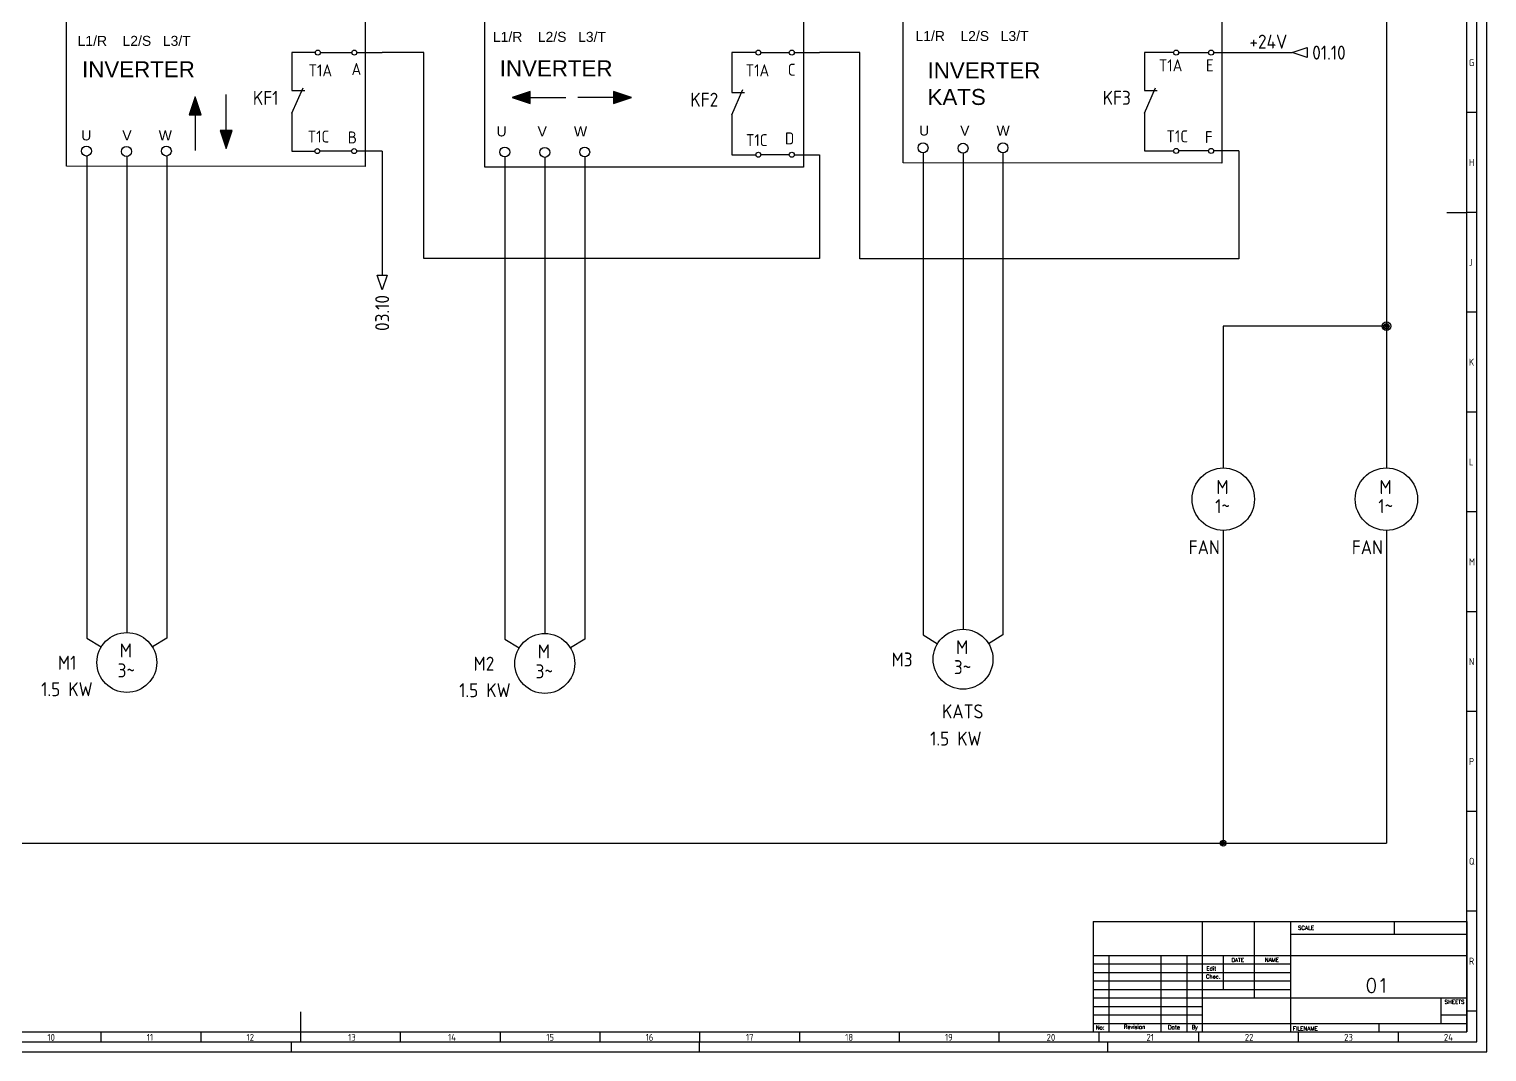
# Model space of a CAD drawing. Header units: millimetres. Extents: x 0 to 1189, y 5 to 846.
# Drawn here: x 459 to 1189, y 5 to 517 of the extents above; entities that cross this region are included whole.
import ezdxf
from ezdxf.enums import TextEntityAlignment as Align

# ---------------------------------------------------------------- set-up
doc = ezdxf.new("R2010")
doc.units = ezdxf.units.MM
doc.header["$LTSCALE"] = 12
for name, color, linetype in [('025', 1, 'Continuous'), ('035', 5, 'Continuous'), ('07', 7, 'Continuous'), ('DESC', 7, 'Continuous'), ('MISC', 2, 'Continuous'), ('RED_2.5mm^2', 1, 'Continuous'), ('SYMS', 7, 'Continuous'), ('TAGS', 7, 'Continuous'), ('WIREREF_DEST', 250, 'Continuous'), ('XREF', 7, 'Continuous')]:
    doc.layers.add(name, color=color, linetype=linetype)
doc.styles.add('ISO Proportional', font='isocp.shx')
doc.styles.add('WD', font='romans.shx')
doc.styles.add('WD_IEC', font='isocp2.shx', dxfattribs={"width": 0.9, "height": 4})

# ---------------------------------------------------------------- blocks, each defined once
blk = doc.blocks.new('IEC_border_a0')
at = {"layer": '035', "color": 0}
for p, q in [((1189, 0), (1189, 841)), ((1183.98, 470.5), (1179, 470.5)), ((1183.98, 420.5), (1179, 420.5)), ((1183.98, 420.5), (1179, 420.5)), ((1183.98, 370.5), (1179, 370.5)), ((1183.98, 320.5), (1179, 320.5)), ((1184, 270.46), (1179.02, 270.46)), ((1184, 270.46), (1179.02, 270.46)), ((1184, 220.46), (1179.02, 220.46)), ((1184, 170.46), (1179.02, 170.46)), ((1184, 120.46), (1179.02, 120.46)), ((1184, 70.46), (1179.02, 70.46)), ((1184.02, 20.42), (1179.03, 20.42)), ((494.5, 10), (494.5, 5)), ((544.5, 10), (544.5, 5)), ((594.5, 10), (594.5, 5)), ((644.5, 10), (644.5, 5)), ((694.5, 10), (694.5, 5)), ((744.5, 10), (744.5, 5)), ((744.5, 10), (744.5, 5)), ((794.5, 10), (794.5, 5)), ((844.5, 10), (844.5, 5)), ((894.5, 10), (894.5, 5)), ((944.5, 10), (944.5, 5)), ((994.5, 10), (994.5, 5)), ((1044.5, 10), (1044.5, 5)), ((1094.5, 10), (1094.5, 5)), ((1144.5, 10), (1144.5, 5)), ((0, 0), (1189, 0)), ((590, 0), (590, 5)), ((794.5, 0), (794.5, 5)), ((999, 0), (999, 5))]:
    blk.add_line(p, q, dxfattribs=at)
blk.add_lwpolyline([(10, 10), (1179, 10), (1179, 831), (10, 831)], close=True, dxfattribs=at)
at = {"layer": '07', "color": 0}
for p, q in [((1169, 420.5), (1179, 420.5)), ((594.5, 20), (594.5, 10))]:
    blk.add_line(p, q, dxfattribs=at)
blk.add_lwpolyline([(5, 5), (1184, 5), (1184, 836), (5, 836)], close=True, dxfattribs=at)
at = {"layer": '035', "color": 0, "style": 'ISO Proportional'}
for s, p in [('G', (1180, 493.75)), ('H', (1180, 443.75)), ('J', (1180, 393.75)), ('K', (1180, 343.75)), ('L', (1180.02, 293.72)), ('M', (1180.02, 243.72)), ('N', (1180.02, 193.72)), ('P', (1180.02, 143.72)), ('Q', (1180.02, 93.72)), ('R', (1180.03, 43.68)), ('10', (467.72, 5.5)), ('11', (517.49, 5.5)), ('12', (567.49, 5.5)), ('13', (618.42, 5.5)), ('14', (668.46, 5.5)), ('15', (717.72, 5.5)), ('16', (767.49, 5.5)), ('17', (817.72, 5.5)), ('18', (867.49, 5.5)), ('19', (917.49, 5.5)), ('20', (968.42, 5.5)), ('21', (1018.46, 5.5)), ('22', (1067.72, 5.5)), ('23', (1117.49, 5.5)), ('24', (1167.49, 5.5))]:
    blk.add_text(s, height=3.5, dxfattribs=at).set_placement(p)
blk = doc.blocks.new('IEC_tblock_a0')
at = {"layer": '035'}
for p, q in [((-106.6, 55.25), (-106.6, 17)), ((-36.4, 55.25), (-36.4, 48.88)), ((-88.4, 48.88), (0, 48.88)), ((-179.4, 38.25), (-179.4, 0)), ((-153.4, 38.25), (-153.4, 0)), ((-140.4, 38.25), (-140.4, 0)), ((-122.2, 38.25), (-122.2, 21.25)), ((-187.2, 34), (-88.4, 34)), ((-187.2, 29.75), (-88.4, 29.75)), ((-187.2, 25.5), (-88.4, 25.5)), ((-187.2, 21.25), (-88.4, 21.25)), ((-187.2, 17), (-132.6, 17)), ((-187.2, 12.75), (-132.6, 12.75)), ((-187.2, 8.5), (-132.6, 8.5)), ((-13, 8.5), (0, 8.5)), ((-187.2, 4.25), (0, 4.25)), ((-44.2, 4.25), (-44.2, 0))]:
    blk.add_line(p, q, dxfattribs=at)
at = {"layer": '07'}
for p, q in [((-187.2, 55.25), (0, 55.25)), ((-187.2, 55.25), (-187.2, 0)), ((-132.6, 55.25), (-132.6, 0)), ((-88.4, 55.25), (-88.4, 0)), ((0, 55.25), (0, 0)), ((-187.2, 38.25), (0, 38.25)), ((-132.6, 17), (0, 17)), ((-13, 17), (-13, 4.25)), ((-187.2, 0), (0, 0))]:
    blk.add_line(p, q, dxfattribs=at)
at = {"style": 'WD'}
for tag, p in [('SCALE', (-69.88, 51.07)), ('SH', (-8.74, 10.06)), ('FILENAME', (-68.15, 0.8))]:
    blk.add_attdef(tag, p, '', height=2, dxfattribs=at)
for tag, height, p in [('EDDATE', 2, (-114.97, 30.8)), ('EDBY', 2, (-98.02, 30.86)), ('PROJDESC', 5, (-45.9, 29.2)), ('CKDATE', 2, (-114.85, 26.58)), ('CKBY', 2, (-97.88, 26.3)), ('DWGDESC', 5, (-44.85, 19.72)), ('DWGNO', 3.5, (-48.54, 9.46))]:
    blk.add_attdef(tag, text='', height=height, dxfattribs=at).set_placement(p, align=Align.CENTER)
at = {"style": 'WD', "flags": 1}
blk.add_attdef('WD_TB', (-120.95, 11.91), '', height=2, dxfattribs=at)
at = {"layer": '025', "style": 'WD'}
for s, p in [('SCALE', (-80.57, 51.13)), ('NAME', (-97.74, 35.14)), ('No:', (-183.81, 1.19)), ('Revision', (-166.53, 1.47)), ('Date', (-146.79, 1.28)), ('By', (-136.33, 1.37))]:
    blk.add_text(s, height=2, dxfattribs=at).set_placement(p, align=Align.CENTER)
for s, p in [('DATE', (-118, 35)), ('Edit', (-130.55, 30.72)), ('Chec.', (-130.82, 26.72)), ('SHEETS', (-11.17, 14.05)), ('FILENAME', (-87.18, 0.61))]:
    blk.add_text(s, height=2, dxfattribs=at).set_placement(p)
blk = doc.blocks.new('VT0_02')
blk.add_circle((0, 0), 1.25)
at = {"style": 'WD_IEC'}
blk.add_attdef('TAG1', text='', height=2.5, dxfattribs=at).set_placement((-0.5, 1.75), align=Align.RIGHT)
at = {"style": 'WD_IEC', "flags": 1}
for tag, p in [('X4TERM01', (-1.25, 0)), ('X2TERM01', (0, 1.25)), ('X1TERM01', (1.25, 0)), ('X8TERM01', (0, -1.25))]:
    blk.add_attdef(tag, p, '', height=0.32, dxfattribs=at)
blk = doc.blocks.new('VMO13')
blk.add_circle((0, 0), 7.5)
at = {"style": 'WD_IEC'}
for tag, p in [('INST', (-12.88, 12.75)), ('LOC', (-12.88, 9.25)), ('TAG1', (-12.88, 5.75)), ('DESC1', (-12.88, 1.5)), ('DESC2', (-12.88, -2)), ('DESC3', (-12.88, -5.5)), ('RATING1', (-12.88, -9)), ('RATING2', (-12.88, -12.5)), ('RATING3', (-12.88, -16)), ('RATING4', (-12.95, -19.58))]:
    blk.add_attdef(tag, text='', height=2.5, dxfattribs=at).set_placement(p, align=Align.RIGHT)
blk.add_attdef('TERM02', (-0.69, 7.75), '', height=2, rotation=90, dxfattribs=at)
at = {"style": 'WD_IEC', "flags": 1}
for tag, p, height in [('X2TERM02', (0, 7.5), 0.32), ('MFG', (12.75, 9), 1.5), ('CAT', (12.75, 6.5), 1.5), ('X0TERM01', (-6.4, 3.9), 0.32), ('X0TERM03', (6.4, 3.9), 0.32), ('X4LINK', (-7.5, 0), 0.32), ('X1LINK', (7.5, 0), 0.32), ('X8TERM04', (0, -7.5), 0.32), ('ASSYCODE', (1, -9), 1), ('FAMILY', (1, -10.5), 1), ('CATDESC', (1, -12), 1)]:
    blk.add_attdef(tag, p, '', height=height, dxfattribs=at)
at = {"style": 'WD_IEC'}
for tag, p in [('TERM01', (-7.35, 4.34)), ('TERM03', (9.35, 4.53)), ('TERM04', (-0.59, -7.92))]:
    blk.add_attdef(tag, text='', height=2, rotation=90, dxfattribs=at).set_placement(p, align=Align.RIGHT)
for tag, p in [('M', (-0.22, 1.27)), ('3~', (-0.12, -3.73))]:
    blk.add_attdef(tag, text='', height=2.5, dxfattribs=at).set_placement(p, align=Align.CENTER)
at = {"lineweight": 15, "style": 'WD_IEC'}
blk.add_attdef('XREF', text='', height=2.5, dxfattribs=at).set_placement((-13.19, -22.86), align=Align.RIGHT)
blk = doc.blocks.new('HT0W02')
blk.add_circle((0, 0), 1.25)
at = {"style": 'WD_IEC'}
for tag, p in [('INST', (-2.25, 6.5)), ('LOC', (-2.25, 3.5)), ('DESC2', (-2.25, -9.25)), ('DESC1', (-2.25, -6.25)), ('DESC3', (-2.25, -12.25))]:
    blk.add_attdef(tag, text='', height=2.5, dxfattribs=at).set_placement(p, align=Align.RIGHT)
at = {"style": 'WD_IEC', "flags": 1}
for tag, p, height in [('ASSYCODE', (2.75, 10.75), 1), ('CATDESC', (2.75, 9.25), 1), ('MFG', (2.75, 7.25), 1.5), ('X4TERM01', (-1.25, 0), 0.25), ('X4TERMDESC01', (-1.25, 0.5), 0.4), ('STRIPSEQ', (0, 0), 0.025), ('X2TERM01', (0, 1.25), 0.25), ('X2TERMDESC01', (0, 1.75), 0.4), ('X1TERM01', (1.25, 0), 0.25), ('X1TERMDESC01', (1.25, 0.5), 0.4), ('CAT', (2.75, 4.75), 1.5), ('LINKTERM', (0, -0.0375), 0.025), ('X8TERM01', (0, -1.25), 0.25), ('X8TERMDESC01', (0, -0.75), 0.4)]:
    blk.add_attdef(tag, p, '', height=height, dxfattribs=at)
at = {"style": 'WD_IEC', "flags": 8}
for tag, p in [('TAGSTRIP', (-2.25, 0.5)), ('WIRENO', (-2.25, -3.25))]:
    blk.add_attdef(tag, text='', height=2.5, dxfattribs=at).set_placement(p, align=Align.RIGHT)
blk = doc.blocks.new('VT0W02')
blk.add_circle((0, 0), 1.25)
at = {"style": 'WD_IEC'}
for tag, p in [('INST', (-2.25, 6.5)), ('LOC', (-2.25, 3.5)), ('DESC2', (-2.25, -9.25)), ('DESC1', (-2.25, -6.25)), ('DESC3', (-2.25, -12.25))]:
    blk.add_attdef(tag, text='', height=2.5, dxfattribs=at).set_placement(p, align=Align.RIGHT)
at = {"style": 'WD_IEC', "flags": 1}
for tag, p, height in [('ASSYCODE', (2.75, 10.75), 1), ('CATDESC', (2.75, 9.25), 1), ('MFG', (2.75, 7.25), 1.5), ('X4TERM01', (-1.25, 0), 0.25), ('X4TERMDESC01', (-1.25, 0.5), 0.4), ('STRIPSEQ', (0, 0), 0.025), ('X2TERM01', (0, 1.25), 0.25), ('X2TERMDESC01', (0, 1.75), 0.4), ('X1TERM01', (1.25, 0), 0.25), ('X1TERMDESC01', (1.25, 0.5), 0.4), ('CAT', (2.75, 4.75), 1.5), ('LINKTERM', (0, -0.0375), 0.025), ('X8TERM01', (0, -1.25), 0.25), ('X8TERMDESC01', (0, -0.75), 0.4)]:
    blk.add_attdef(tag, p, '', height=height, dxfattribs=at)
at = {"style": 'WD_IEC', "flags": 8}
for tag, p in [('TAGSTRIP', (-2.25, 0.5)), ('WIRENO', (-2.25, -3.25))]:
    blk.add_attdef(tag, text='', height=2.5, dxfattribs=at).set_placement(p, align=Align.RIGHT)
blk = doc.blocks.new('VCR22')
for p, q in [((0, 7.5), (0, 2.5)), ((0, -2.5), (2.5, 3.12)), ((0, 2.5), (2.87, 2.5)), ((0, -2.5), (0, -7.5))]:
    blk.add_line(p, q)
at = {"style": 'WD_IEC'}
for tag, p in [('INST', (-5.25, 5.25)), ('LOC', (-5.25, 2.25)), ('TAG2', (-5.25, -0.75)), ('XREF', (-5.25, -3.75)), ('DESC1', (-5.25, -6.75)), ('DESC2', (-5.25, -9.75)), ('DESC3', (-5.25, -12.75))]:
    blk.add_attdef(tag, text='', height=2.5, dxfattribs=at).set_placement(p, align=Align.RIGHT)
blk.add_attdef('TERM01', text='', height=2, rotation=90, dxfattribs=at).set_placement((-1, 7.5), align=Align.RIGHT)
at = {"style": 'WD_IEC', "flags": 1}
for tag, p, height in [('X2TERM01', (0, 7.5), 0.32), ('X4LINK', (-0.55, 0), 0.32), ('X1LINK', (1.92, 0), 0.32), ('CONTACT', (4, -3.5), 1), ('FAMILY', (4, -5), 1), ('COMMON', (5.25, -4.75), 1), ('X8TERM02', (0, -7.5), 0.32)]:
    blk.add_attdef(tag, p, '', height=height, dxfattribs=at)
at = {"style": 'WD_IEC'}
blk.add_attdef('TERM02', (-1, -7.5), '', height=2, rotation=90, dxfattribs=at)
blk = doc.blocks.new('Q020401L')
for p, q in [((4, 0.5), (2.5, 0)), ((2.5, 0), (4, -0.5)), ((4, -0.5), (4, 0.5)), ((4, 0), (7, 0))]:
    blk.add_line(p, q)
blk.add_solid([(4, -0.5), (4, 0.5), (2.5, 0)])
blk = doc.blocks.new('Q020401R')
for p, q in [((-4, 0), (-7, 0)), ((-2.5, 0), (-4, 0.5)), ((-4, 0.5), (-4, -0.5)), ((-4, -0.5), (-2.5, 0))]:
    blk.add_line(p, q)
blk.add_solid([(-4, 0.5), (-4, -0.5), (-2.5, 0)])
blk = doc.blocks.new('Q020401U')
for p, q in [((0, -2.5), (-0.5, -4)), ((0.5, -4), (0, -2.5)), ((-0.5, -4), (0.5, -4)), ((0, -4), (0, -7))]:
    blk.add_line(p, q)
blk.add_solid([(-0.5, -4), (0.5, -4), (0, -2.5)])
blk = doc.blocks.new('Q020401D')
for p, q in [((0, 4), (0, 7)), ((0.5, 4), (-0.5, 4)), ((-0.5, 4), (0, 2.5)), ((0, 2.5), (0.5, 4))]:
    blk.add_line(p, q)
blk.add_solid([(0.5, 4), (-0.5, 4), (0, 2.5)])
blk = doc.blocks.new('HA1D1')
blk.add_lwpolyline([(0, 0), (3.75, 1.25), (3.75, -1.25)], close=True)
at = {"style": 'WD_IEC'}
for tag, height, flags, p in [('WIRENO', 2.5, 8, (-1.25, 1)), ('SIGCODE', 1, 1, (5, 1.8))]:
    blk.add_attdef(tag, text='', height=height, dxfattribs=dict(at, flags=flags)).set_placement(p, align=Align.RIGHT)
at = {"style": 'WD_IEC', "flags": 1}
blk.add_attdef('X4TERM01', (0, 0), '', height=0.32, dxfattribs=at)
at = {"style": 'WD_IEC'}
blk.add_attdef('XREF', text='', height=2.5, dxfattribs=at).set_placement((5, 0), align=Align.MIDDLE_LEFT)
blk.add_attdef('DESC1', text='', height=2.5, dxfattribs=at).set_placement((-1.25, -1), align=Align.TOP_RIGHT)
blk = doc.blocks.new('HA1S4')
blk.add_lwpolyline([(0, -3.75), (-1.25, 0), (1.25, 0)], close=True)
at = {"style": 'WD_IEC', "flags": 8}
blk.add_attdef('WIRENO', (-1, 1.25), '', height=2.5, rotation=90, dxfattribs=at)
at = {"style": 'WD_IEC'}
blk.add_attdef('DESC1', text='', height=2.5, rotation=90, dxfattribs=at).set_placement((1, 1.25), align=Align.TOP_LEFT)
at = {"style": 'WD_IEC', "flags": 1}
blk.add_attdef('X2TERM01', (0, 0), '', height=0.32, dxfattribs=at)
blk.add_attdef('SIGCODE', text='', height=1, dxfattribs=at).set_placement((-2.5, -3.2), align=Align.RIGHT)
at = {"style": 'WD_IEC'}
blk.add_attdef('XREF', text='', height=2.5, rotation=90, dxfattribs=at).set_placement((0, -5), align=Align.MIDDLE_RIGHT)
blk = doc.blocks.new('VMO12')
blk.add_circle((0, 0), 7.5)
at = {"style": 'WD_IEC'}
for tag, p in [('INST', (-10.5, 15.25)), ('LOC', (-10.5, 11.75)), ('TAG1', (-10.5, 8.25)), ('DESC1', (-10.5, 4)), ('DESC2', (-10.5, 0.5)), ('DESC3', (-10.5, -3)), ('RATING1', (-10.5, -6.5)), ('RATING2', (-10.5, -10)), ('RATING3', (-10.5, -13.5))]:
    blk.add_attdef(tag, text='', height=2.5, dxfattribs=at).set_placement(p, align=Align.RIGHT)
blk.add_attdef('TERM01', (-1, 7.48), '', height=2, rotation=90, dxfattribs=at)
at = {"style": 'WD_IEC', "flags": 1}
for tag, p, height in [('MFG', (2.75, 11.5), 1.5), ('X2TERM01', (0, 7.5), 0.32), ('CAT', (2.75, 9), 1.5), ('X4LINK', (-7.5, 0), 0.32), ('X1LINK', (7.5, 0), 0.32), ('X0TERM03', (5.3, -5.3), 0.32), ('X8TERM02', (0, -7.5), 0.32), ('ASSYCODE', (1, -9), 1), ('FAMILY', (1, -10.5), 1), ('CATDESC', (1, -12), 1)]:
    blk.add_attdef(tag, p, '', height=height, dxfattribs=at)
at = {"style": 'WD_IEC'}
for tag, p in [('M', (-0.2, 1.24)), ('1~', (-0.17, -3.35))]:
    blk.add_attdef(tag, text='', height=2.5, dxfattribs=at).set_placement(p, align=Align.CENTER)
at = {"linetype": 'Continuous', "style": 'WD_IEC'}
blk.add_attdef('TERM03', text='', height=2, dxfattribs=at).set_placement((7.55, -5.55), align=Align.MIDDLE_LEFT)
at = {"style": 'WD_IEC'}
blk.add_attdef('TERM02', text='', height=2, rotation=90, dxfattribs=at).set_placement((-0.9, -7.98), align=Align.RIGHT)
at = {"lineweight": 15, "style": 'WD_IEC'}
blk.add_attdef('XREF', text='', height=2.5, dxfattribs=at).set_placement((-10.5, -17), align=Align.RIGHT)
blk = doc.blocks.new('WDDOT')
for radius in [0.72, 0.449, 0.223]:
    blk.add_circle((0, 0), radius)

msp = doc.modelspace()

# ---------------------------------------------------------------- linework, layer by layer
at = {"color": 0}
for points in [[(477.31, 529.01), (626.92, 528.84), (626.92, 448.45), (477.31, 448.62)], [(686.92, 528.52), (846.52, 528.52), (846.52, 448.14), (686.92, 448.14)], [(896.52, 530.62), (1056.13, 530.45), (1056.13, 450.07), (896.52, 450.23)]]:
    msp.add_lwpolyline(points, close=True, dxfattribs=at)
at = {"layer": 'RED_2.5mm^2', "color": 0}
for p, q in [((1138.68, 676.8), (1138.68, 297.4)), ((601.96, 505.47), (590.25, 505.47)), ((590.25, 505.47), (590.25, 497.67)), ((604.46, 505.47), (620.25, 505.47)), ((622.75, 505.47), (635.45, 505.47)), ((656.38, 505.47), (635.45, 505.47)), ((656.38, 402.36), (656.38, 505.47)), ((822.69, 505.47), (810.61, 505.47)), ((810.61, 505.47), (810.61, 496.77)), ((825.19, 505.47), (839.44, 505.47)), ((841.94, 505.47), (854.64, 505.47)), ((874.85, 505.47), (854.64, 505.47)), ((874.85, 402.16), (874.85, 505.47)), ((1032.05, 505.47), (1017.38, 505.47)), ((1017.38, 505.47), (1017.38, 497.73)), ((1034.55, 505.47), (1049.55, 505.47)), ((1052.05, 505.47), (1091.5, 505.47)), ((590.25, 463.92), (590.25, 456.13)), ((810.61, 463.02), (810.61, 454.32)), ((1017.38, 463.98), (1017.38, 456.24)), ((487.47, 453.68), (487.47, 212.17)), ((507.47, 453.48), (507.47, 214.98)), ((527.47, 453.68), (527.47, 212.17)), ((590.25, 456.13), (601.71, 456.13)), ((620.12, 456.13), (604.21, 456.13)), ((635.45, 456.13), (622.62, 456.13)), ((635.45, 456.13), (635.45, 394.07)), ((696.92, 453.19), (696.92, 211.69)), ((716.92, 453), (716.92, 214.49)), ((736.92, 453.19), (736.92, 211.69)), ((810.61, 454.32), (822.69, 454.32)), ((839.44, 454.32), (825.19, 454.32)), ((841.94, 454.32), (854.64, 454.32)), ((854.64, 454.32), (854.64, 402.36)), ((906.52, 455.29), (906.52, 213.78)), ((926.52, 455.09), (926.52, 216.59)), ((946.52, 455.29), (946.52, 213.78)), ((1017.38, 456.24), (1032.05, 456.24)), ((1049.55, 456.24), (1034.55, 456.24)), ((1064.75, 456.24), (1052.05, 456.24)), ((1064.75, 456.24), (1064.75, 402.16)), ((854.64, 402.36), (656.38, 402.36)), ((1064.75, 402.16), (874.85, 402.16)), ((1138.68, 368.41), (1056.93, 368.41)), ((1056.93, 368.41), (1056.93, 297.4)), ((1056.93, 266.15), (1056.93, 109.45)), ((1138.68, 266.15), (1138.68, 109.45)), ((487.47, 212.17), (494.66, 207.78)), ((527.47, 212.17), (520.27, 207.78)), ((906.52, 213.78), (913.72, 209.4)), ((946.52, 213.78), (939.33, 209.4)), ((696.92, 211.69), (704.11, 207.3)), ((736.92, 211.69), (729.73, 207.3)), ((55.48, 109.45), (1138.68, 109.45))]:
    msp.add_line(p, q, dxfattribs=at)

# ---------------------------------------------------------------- block references
msp.add_blockref('IEC_border_a0', (0, 4.94))
ref = msp.add_blockref('IEC_tblock_a0', (1179, 14.94))
ref.add_attrib('DWGDESC', '01', dxfattribs={"height": 7, "style": 'WD'}).set_placement((1134.15, 34.65), align=Align.CENTER)
at = {"layer": 'SYMS', "color": 0}
ref = msp.add_blockref('HA1D1', (1091.5, 505.47), dxfattribs=dict(at, xscale=2, yscale=2, zscale=2))
ref.add_attrib('XREF', '01.10', dxfattribs={"layer": 'XREF', "height": 7, "style": 'WD_IEC'}).set_placement((1101.5, 505.47), align=Align.MIDDLE_LEFT)
ref.add_attrib('WIRENO', '+24V', dxfattribs={"layer": 'WIREREF_DEST', "height": 7, "style": 'WD_IEC', "flags": 8}).set_placement((1089, 507.47), align=Align.RIGHT)
ref = msp.add_blockref('HT0W02', (603.21, 505.47), dxfattribs=at)
ref.add_attrib('TAGSTRIP', 'T1A', dxfattribs={"layer": 'TAGS', "height": 6, "style": 'WD_IEC', "flags": 8}).set_placement((610.34, 493.58), align=Align.RIGHT)
ref = msp.add_blockref('HT0W02', (621.5, 505.47), dxfattribs=at)
ref.add_attrib('TAGSTRIP', 'A', dxfattribs={"layer": 'TAGS', "height": 6, "style": 'WD_IEC', "flags": 8}).set_placement((624.95, 494.25), align=Align.RIGHT)
ref = msp.add_blockref('VT0W02', (823.94, 505.47), dxfattribs=at)
ref.add_attrib('TAGSTRIP', 'T1A', dxfattribs={"layer": 'TAGS', "height": 6, "style": 'WD_IEC', "flags": 8}).set_placement((829.38, 493.58), align=Align.RIGHT)
ref = msp.add_blockref('HT0W02', (840.69, 505.47), dxfattribs=at)
ref.add_attrib('TAGSTRIP', 'C', dxfattribs={"layer": 'TAGS', "height": 6, "style": 'WD_IEC', "flags": 8}).set_placement((842.6, 493.92), align=Align.RIGHT)
ref = msp.add_blockref('VT0W02', (1033.3, 505.47), dxfattribs=at)
ref.add_attrib('TAGSTRIP', 'T1A', dxfattribs={"layer": 'TAGS', "height": 6, "style": 'WD_IEC', "flags": 8}).set_placement((1036.43, 496.09), align=Align.RIGHT)
ref = msp.add_blockref('HT0W02', (1050.8, 505.47), dxfattribs=at)
ref.add_attrib('TAGSTRIP', 'E', dxfattribs={"layer": 'TAGS', "height": 6, "style": 'WD_IEC', "flags": 8}).set_placement((1052.1, 496.09), align=Align.RIGHT)
ref = msp.add_blockref('VCR22', (590.25, 480.8), dxfattribs=dict(at, xscale=2.25, yscale=2.25, zscale=2.25))
ref.add_attrib('TAG2', 'KF1', dxfattribs={"layer": 'TAGS', "height": 7, "style": 'WD_IEC'}).set_placement((583.48, 479.28), align=Align.RIGHT)
ref = msp.add_blockref('VCR22', (810.61, 479.9), dxfattribs=dict(at, xscale=2.25, yscale=2.25, zscale=2.25))
ref.add_attrib('TAG2', 'KF2', dxfattribs={"layer": 'TAGS', "height": 7, "style": 'WD_IEC'}).set_placement((803.84, 478.38), align=Align.RIGHT)
ref = msp.add_blockref('VCR22', (1017.38, 480.85), dxfattribs=dict(at, xscale=2.25, yscale=2.25, zscale=2.25))
ref.add_attrib('TAG2', 'KF3', dxfattribs={"layer": 'TAGS', "height": 7, "style": 'WD_IEC'}).set_placement((1010.61, 479.33), align=Align.RIGHT)
for name, p, xscale, yscale, zscale in [('Q020401U', (541.7, 498.38), 6, 6, 6), ('Q020401D', (557.27, 442.46), 6, 6, 6), ('Q020401L', (685.55, 483.03), 6, 6, 6), ('Q020401R', (775.41, 483), 6, 6, 6), ('VT0_02', (906.47, 457.79), 2, 2, 2), ('VT0_02', (946.52, 457.79), 2, 2, 2), ('VT0_02', (487.26, 456.18), 2, 2, 2), ('VT0_02', (507.31, 455.98), 2, 2, 2), ('VT0_02', (527.31, 456.18), 2, 2, 2), ('VT0_02', (696.86, 455.69), 2, 2, 2), ('VT0_02', (716.92, 455.5), 2, 2, 2), ('VT0_02', (736.92, 455.69), 2, 2, 2), ('VT0_02', (926.52, 457.59), 2, 2, 2), ('WDDOT', (1138.68, 368.41), 3, 3, 3), ('WDDOT', (1056.93, 109.45), 2, 2, 2)]:
    msp.add_blockref(name, p, dxfattribs=dict(at, xscale=xscale, yscale=yscale, zscale=zscale))
ref = msp.add_blockref('HT0W02', (602.96, 456.13), dxfattribs=at)
ref.add_attrib('TAGSTRIP', 'T1C', dxfattribs={"layer": 'TAGS', "height": 6, "style": 'WD_IEC', "flags": 8}).set_placement((608.93, 460.43), align=Align.RIGHT)
ref = msp.add_blockref('HT0W02', (621.37, 456.13), dxfattribs=at)
ref.add_attrib('TAGSTRIP', 'B', dxfattribs={"layer": 'TAGS', "height": 6, "style": 'WD_IEC', "flags": 8}).set_placement((622.81, 459.98), align=Align.RIGHT)
ref = msp.add_blockref('VT0W02', (823.94, 454.32), dxfattribs=at)
ref.add_attrib('TAGSTRIP', 'T1C', dxfattribs={"layer": 'TAGS', "height": 6, "style": 'WD_IEC', "flags": 8}).set_placement((828.55, 458.63), align=Align.RIGHT)
ref = msp.add_blockref('HT0W02', (840.69, 454.32), dxfattribs=at)
ref.add_attrib('TAGSTRIP', 'D', dxfattribs={"layer": 'TAGS', "height": 6, "style": 'WD_IEC', "flags": 8}).set_placement((841.93, 459.51), align=Align.RIGHT)
ref = msp.add_blockref('VT0W02', (1033.3, 456.24), dxfattribs=at)
ref.add_attrib('TAGSTRIP', 'T1C', dxfattribs={"layer": 'TAGS', "height": 6, "style": 'WD_IEC', "flags": 8}).set_placement((1039.27, 460.54), align=Align.RIGHT)
ref = msp.add_blockref('HT0W02', (1050.8, 456.24), dxfattribs=at)
ref.add_attrib('TAGSTRIP', 'F', dxfattribs={"layer": 'TAGS', "height": 6, "style": 'WD_IEC', "flags": 8}).set_placement((1051.59, 460.12), align=Align.RIGHT)
ref = msp.add_blockref('HA1S4', (635.45, 394.07), dxfattribs=dict(at, xscale=2, yscale=2, zscale=2))
ref.add_attrib('XREF', '03.10', dxfattribs={"layer": 'XREF', "height": 7, "rotation": 90, "style": 'WD_IEC'}).set_placement((635.45, 384.07), align=Align.MIDDLE_RIGHT)
ref = msp.add_blockref('VMO12', (1056.93, 281.78), dxfattribs=dict(at, xscale=2.083345253776961, yscale=2.083345253776961, zscale=2.083345253776961))
ref.add_attrib('M', 'M', dxfattribs={"layer": 'MISC', "height": 7, "style": 'WD_IEC'}).set_placement((1056.51, 284.36), align=Align.CENTER)
ref.add_attrib('1~', '1~', dxfattribs={"layer": 'MISC', "height": 7, "style": 'WD_IEC'}).set_placement((1056.58, 274.8), align=Align.CENTER)
ref.add_attrib('TAG1', 'FAN', dxfattribs={"layer": 'TAGS', "height": 7, "style": 'WD_IEC'}).set_placement((1055.16, 254.21), align=Align.RIGHT)
ref = msp.add_blockref('VMO12', (1138.68, 281.78), dxfattribs=dict(at, xscale=2.083345253776961, yscale=2.083345253776961, zscale=2.083345253776961))
ref.add_attrib('M', 'M', dxfattribs={"layer": 'MISC', "height": 7, "style": 'WD_IEC'}).set_placement((1138.26, 284.36), align=Align.CENTER)
ref.add_attrib('1~', '1~', dxfattribs={"layer": 'MISC', "height": 7, "style": 'WD_IEC'}).set_placement((1138.33, 274.8), align=Align.CENTER)
ref.add_attrib('TAG1', 'FAN', dxfattribs={"layer": 'TAGS', "height": 7, "style": 'WD_IEC'}).set_placement((1136.91, 254.21), align=Align.RIGHT)
ref = msp.add_blockref('VMO13', (507.47, 199.98), dxfattribs=dict(at, xscale=2, yscale=2, zscale=2))
ref.add_attrib('M', 'M', dxfattribs={"layer": 'MISC', "height": 7, "style": 'WD_IEC'}).set_placement((507.02, 202.51), align=Align.CENTER)
ref.add_attrib('3~', '3~', dxfattribs={"layer": 'MISC', "height": 7, "style": 'WD_IEC'}).set_placement((507.23, 192.51), align=Align.CENTER)
ref.add_attrib('DESC2', '1.5 KW', dxfattribs={"layer": 'DESC', "height": 7, "style": 'WD_IEC'}).set_placement((490.36, 183.08), align=Align.RIGHT)
ref.add_attrib('TAG1', 'M1', dxfattribs={"layer": 'TAGS', "height": 7, "style": 'WD_IEC'}).set_placement((482.19, 196.35), align=Align.RIGHT)
ref = msp.add_blockref('VMO13', (716.92, 199.49), dxfattribs=dict(at, xscale=2, yscale=2, zscale=2))
ref.add_attrib('M', 'M', dxfattribs={"layer": 'MISC', "height": 7, "style": 'WD_IEC'}).set_placement((716.47, 202.03), align=Align.CENTER)
ref.add_attrib('3~', '3~', dxfattribs={"layer": 'MISC', "height": 7, "style": 'WD_IEC'}).set_placement((716.68, 192.03), align=Align.CENTER)
ref.add_attrib('DESC2', '1.5 KW', dxfattribs={"layer": 'DESC', "height": 7, "style": 'WD_IEC'}).set_placement((699.81, 182.59), align=Align.RIGHT)
ref.add_attrib('TAG1', 'M2', dxfattribs={"layer": 'TAGS', "height": 7, "style": 'WD_IEC'}).set_placement((691.64, 195.87), align=Align.RIGHT)
ref = msp.add_blockref('VMO13', (926.52, 201.59), dxfattribs=dict(at, xscale=2, yscale=2, zscale=2))
ref.add_attrib('M', 'M', dxfattribs={"layer": 'MISC', "height": 7, "style": 'WD_IEC'}).set_placement((926.08, 204.12), align=Align.CENTER)
ref.add_attrib('3~', '3~', dxfattribs={"layer": 'MISC', "height": 7, "style": 'WD_IEC'}).set_placement((926.28, 194.12), align=Align.CENTER)
ref.add_attrib('DESC2', '1.5 KW', dxfattribs={"layer": 'DESC', "height": 7, "style": 'WD_IEC'}).set_placement((935.8, 158.35), align=Align.RIGHT)
ref.add_attrib('DESC1', 'KATS', dxfattribs={"layer": 'DESC', "height": 7, "style": 'WD_IEC'}).set_placement((936.74, 171.97), align=Align.RIGHT)
ref.add_attrib('TAG1', 'M3', dxfattribs={"layer": 'TAGS', "height": 7, "style": 'WD_IEC'}).set_placement((901.24, 197.96), align=Align.RIGHT)

# ---------------------------------------------------------------- texts
at = {"color": 0, "attachment_point": 1}
for s, width, insert, char_height in [('{\\f@Arial Unicode MS|b0|i0|c178|p34; \\f@Arial Unicode MS|b0|i0|c0|p34;L1/R    L2/S   L3/T}', 83.4788, (480.88, 513.87), 5), ('{\\f@Arial Unicode MS|b0|i0|c178|p34; \\f@Arial Unicode MS|b0|i0|c0|p34;L1/R    L2/S   L3/T}', 83.4788, (688.98, 515.87), 5), ('{\\f@Arial Unicode MS|b0|i0|c178|p34;\\C256;\\c0; \\f@Arial Unicode MS|b0|i0|c0|p34;\\C0;L1/R    L2/S   L3/T}', 83.4788, (900.74, 516.29), 5), ('{\\fArial|b0|i0|c0|p34;INVERTER }', 29.5912, (485.06, 501.13), 8), ('{\\fArial|b0|i0|c0|p34;INVERTER }', 29.5912, (694.37, 501.61), 8), ('{\\fArial|b0|i0|c0|p34;INVERTER\\PKATS }', 29.5912, (908.74, 500.59), 8), ('{\\f@Arial Unicode MS|b0|i0|c178|p34; \\H1.25x; \\f@Arial Unicode MS|b0|i0|c0|p34;U        V       W \\H0.8x;              }', 64.527, (689.26, 468.51), 4), ('{\\f@Arial Unicode MS|b0|i0|c178|p34; \\H1.25x; \\f@Arial Unicode MS|b0|i0|c0|p34;U        V       W \\H0.8x;              }', 64.527, (901.02, 468.93), 4), ('{\\f@Arial Unicode MS|b0|i0|c178|p34; \\H1.25x; \\f@Arial Unicode MS|b0|i0|c0|p34;U        V       W \\H0.8x;              }', 64.527, (481.16, 466.51), 4)]:
    msp.add_mtext_dynamic_manual_height_columns(s, width=width, gutter_width=12.5, heights=[0], dxfattribs=dict(at, insert=insert, char_height=char_height))

doc.saveas('drawing.dxf')
